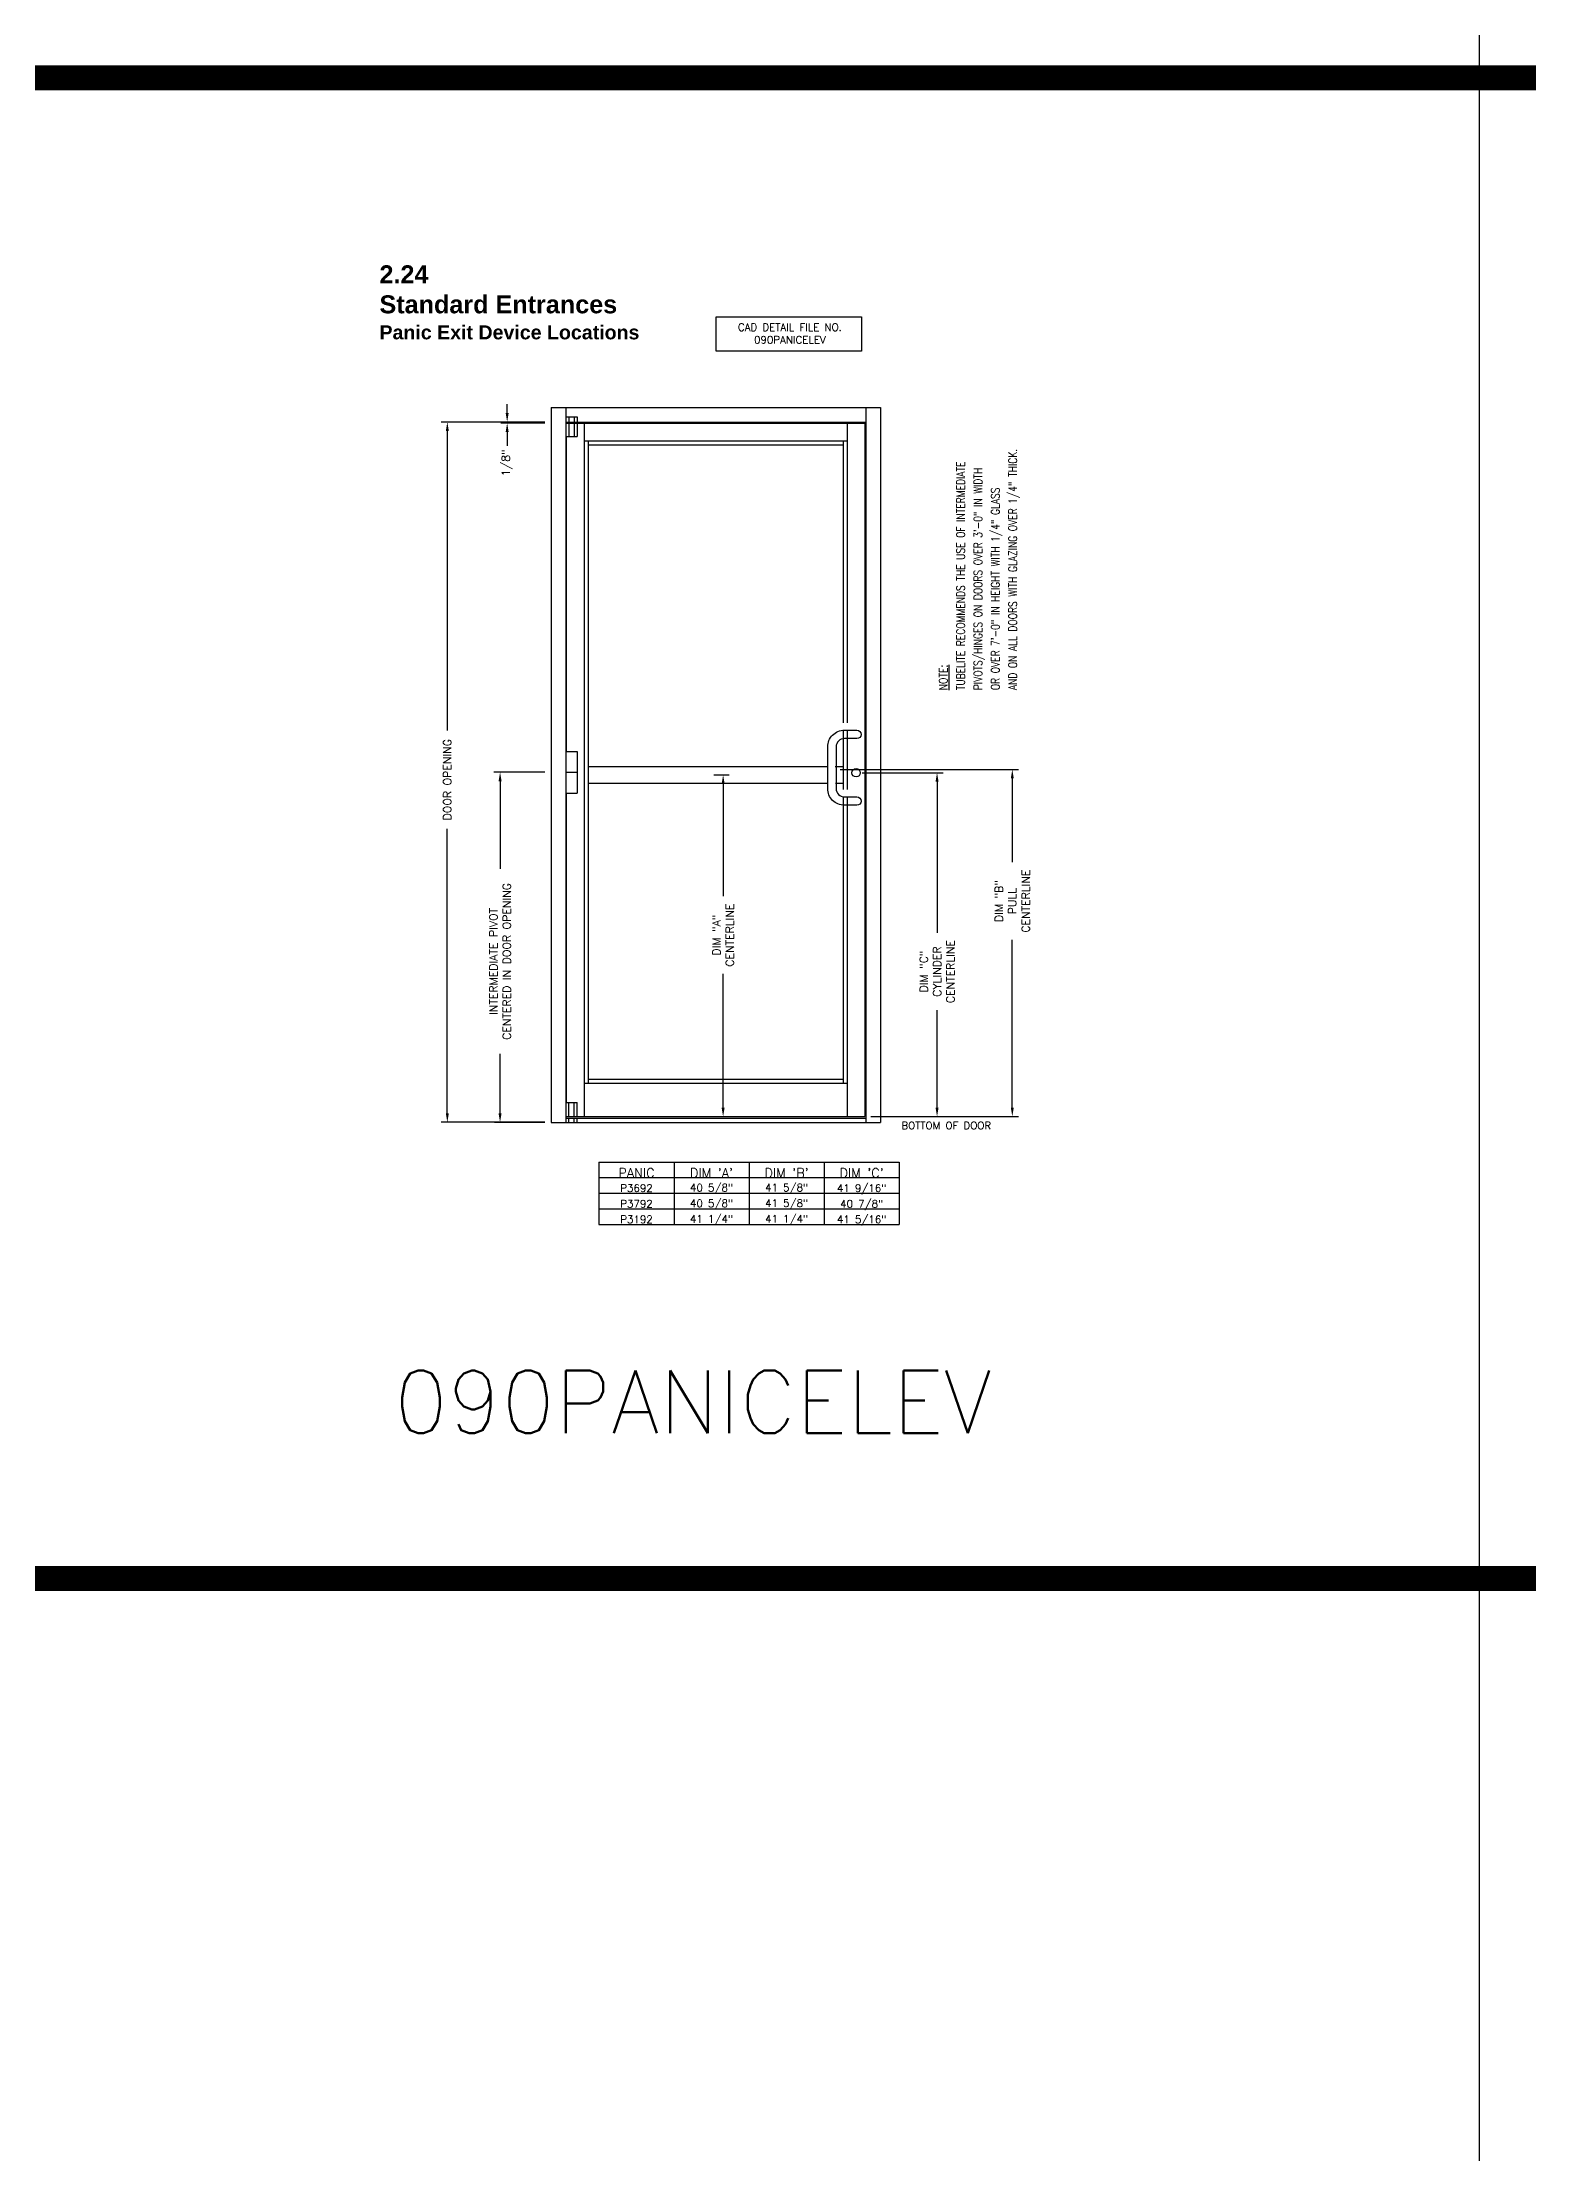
# Model space of a CAD drawing. Extents: x 0 to 130, y 0 to 90.
# Drawn here: x 44.69 to 59.54, y 24.13 to 45.24 of the extents above; entities that cross this region are included whole.
import ezdxf
from ezdxf.enums import TextEntityAlignment as Align

# ---------------------------------------------------------------- set-up
doc = ezdxf.new("R2010")
doc.units = 0
doc.header["$MEASUREMENT"] = 0
doc.header["$PDMODE"] = 3
doc.layers.get('0').update_dxf_attribs({"linetype": 'CONTINUOUS'})
doc.layers.get('DEFPOINTS').update_dxf_attribs({"linetype": 'CONTINUOUS'})
for name, color, linetype in [('R-ANNO-DIMS', 3, 'CONTINUOUS'), ('R-ANNO-TEXT', 6, 'CONTINUOUS'), ('R-OTLN', 1, 'CONTINUOUS'), ('TITLE', 7, 'CONTINUOUS')]:
    doc.layers.add(name, color=color, linetype=linetype)
doc.styles.get("Standard").update_dxf_attribs({"font": 'simplex'})
doc.dimstyles.new('1X', dxfattribs={"dimscale": 0, "dimtxt": 0.08, "dimasz": 0.09, "dimexe": 0.062, "dimexo": 0.062, "dimgap": 0.045, "dimtad": 0, "dimdec": 4, "dimzin": 4, "dimtxsty": 'STANDARD', "dimcen": 0, "dimazin": 3, "dimtp": 0.02, "dimtfac": 1, "dimtdec": 4, "dimtofl": 0, "dimtmove": 0, "dimatfit": 3, "dimtolj": 1, "dimtzin": 4})

# ---------------------------------------------------------------- blocks, each defined once
blk = doc.blocks.new('*D141')
at = {"layer": 'DEFPOINTS', "color": 0}
for p in [(49.335, 41.429), (49.775, 41.44), (49.775, 41.429)]:
    blk.add_point(p, dxfattribs=at)
at = {"layer": 'R-ANNO-DIMS', "color": 0}
for p, q in [((49.335, 41.53), (49.335, 41.62)), ((49.713, 41.44), (49.273, 41.44)), ((49.713, 41.429), (49.273, 41.429)), ((49.335, 41.339), (49.335, 41.203))]:
    blk.add_line(p, q, dxfattribs=at)
for points in [[(49.32, 41.53), (49.35, 41.53), (49.335, 41.44)], [(49.32, 41.339), (49.35, 41.339), (49.335, 41.429)]]:
    blk.add_solid(points, dxfattribs=at)
at = {"layer": 'R-ANNO-DIMS', "color": 0, "insert": (49.335, 41.032), "char_height": 0.08, "attachment_point": 5, "rotation": 90}
blk.add_mtext('\\A1;1/8"', dxfattribs=at)
blk = doc.blocks.new('*D142')
at = {"layer": 'DEFPOINTS', "color": 0}
for p in [(48.737, 41.44), (49.775, 41.44), (49.775, 34.44)]:
    blk.add_point(p, dxfattribs=at)
at = {"layer": 'R-ANNO-DIMS', "color": 0}
for p, q in [((49.713, 41.44), (48.675, 41.44)), ((48.737, 41.35), (48.737, 38.355)), ((48.737, 34.53), (48.737, 37.374)), ((49.713, 34.44), (48.675, 34.44))]:
    blk.add_line(p, q, dxfattribs=at)
for points in [[(48.722, 41.35), (48.752, 41.35), (48.737, 41.44)], [(48.722, 34.53), (48.752, 34.53), (48.737, 34.44)]]:
    blk.add_solid(points, dxfattribs=at)
at = {"layer": 'R-ANNO-DIMS', "color": 0, "insert": (48.737, 37.864), "char_height": 0.08, "attachment_point": 5, "rotation": 90}
blk.add_mtext('\\A1;DOOR OPENING', dxfattribs=at)
blk = doc.blocks.new('*D143')
at = {"layer": 'DEFPOINTS', "color": 0}
for p in [(49.264, 37.94), (49.775, 37.94), (49.775, 34.44)]:
    blk.add_point(p, dxfattribs=at)
at = {"layer": 'R-ANNO-DIMS', "color": 0}
for p, q in [((49.713, 37.94), (49.202, 37.94)), ((49.264, 37.85), (49.264, 36.973)), ((49.264, 34.53), (49.264, 35.123)), ((49.713, 34.44), (49.202, 34.44))]:
    blk.add_line(p, q, dxfattribs=at)
for points in [[(49.249, 37.85), (49.279, 37.85), (49.264, 37.94)], [(49.249, 34.53), (49.279, 34.53), (49.264, 34.44)]]:
    blk.add_solid(points, dxfattribs=at)
at = {"layer": 'R-ANNO-DIMS', "color": 0, "insert": (49.264, 36.048), "char_height": 0.08, "attachment_point": 5, "rotation": 90}
blk.add_mtext('\\A1;INTERMEDIATE PIVOT\\PCENTERED IN DOOR OPENING', dxfattribs=at)
blk = doc.blocks.new('*D139')
at = {"layer": 'DEFPOINTS', "color": 0}
for p in [(52.601, 37.967), (54.383, 37.967), (52.908, 34.498)]:
    blk.add_point(p, dxfattribs=at)
at = {"layer": 'R-ANNO-DIMS', "color": 0}
for p, q in [((52.663, 37.967), (54.445, 37.967)), ((54.383, 37.877), (54.383, 37.039)), ((54.383, 34.588), (54.383, 36.264)), ((52.97, 34.498), (54.445, 34.498))]:
    blk.add_line(p, q, dxfattribs=at)
for points in [[(54.368, 37.877), (54.398, 37.877), (54.383, 37.967)], [(54.368, 34.588), (54.398, 34.588), (54.383, 34.498)]]:
    blk.add_solid(points, dxfattribs=at)
at = {"layer": 'R-ANNO-DIMS', "color": 0, "insert": (54.383, 36.651), "char_height": 0.08, "attachment_point": 5, "rotation": 90}
blk.add_mtext('\\A1;DIM "B"\\PPULL\\PCENTERLINE', dxfattribs=at)
blk = doc.blocks.new('*D144')
at = {"layer": 'DEFPOINTS', "color": 0}
for p in [(52.822, 37.935), (53.631, 37.935), (52.91, 34.497)]:
    blk.add_point(p, dxfattribs=at)
at = {"layer": 'R-ANNO-DIMS', "color": 0}
for p, q in [((52.884, 37.935), (53.693, 37.935)), ((53.631, 37.845), (53.631, 36.335)), ((53.631, 34.587), (53.631, 35.56)), ((52.972, 34.497), (53.693, 34.497))]:
    blk.add_line(p, q, dxfattribs=at)
for points in [[(53.616, 37.845), (53.646, 37.845), (53.631, 37.935)], [(53.616, 34.587), (53.646, 34.587), (53.631, 34.497)]]:
    blk.add_solid(points, dxfattribs=at)
at = {"layer": 'R-ANNO-DIMS', "color": 0, "insert": (53.631, 35.947), "char_height": 0.08, "attachment_point": 5, "rotation": 90}
blk.add_mtext('\\A1;DIM "C"\\PCYLINDER\\PCENTERLINE', dxfattribs=at)
blk = doc.blocks.new('*D140')
at = {"layer": 'DEFPOINTS', "color": 0}
for p in [(51.338, 37.914), (51.338, 34.497), (51.493, 34.497)]:
    blk.add_point(p, dxfattribs=at)
at = {"layer": 'R-ANNO-DIMS', "color": 0}
for p, q in [((51.4, 37.914), (51.555, 37.914)), ((51.493, 37.824), (51.493, 36.699)), ((51.493, 34.587), (51.493, 35.923)), ((51.4, 34.497), (51.555, 34.497))]:
    blk.add_line(p, q, dxfattribs=at)
for points in [[(51.478, 37.824), (51.508, 37.824), (51.493, 37.914)], [(51.478, 34.587), (51.508, 34.587), (51.493, 34.497)]]:
    blk.add_solid(points, dxfattribs=at)
at = {"layer": 'R-ANNO-DIMS', "color": 0, "insert": (51.493, 36.311), "char_height": 0.08, "attachment_point": 5, "rotation": 90}
blk.add_mtext('\\A1;DIM "A"\\PCENTERLINE', dxfattribs=at)

msp = doc.modelspace()

# ---------------------------------------------------------------- linework, layer by layer
at = {"layer": 'R-ANNO-DIMS'}
msp.add_line((49.7123456, 34.4397532), (49.2076101, 34.4397532), dxfattribs=at)
at = {"layer": 'R-ANNO-TEXT'}
for p, q in [((50.2522384, 34.0432053), (50.2522384, 33.4182053)), ((50.2522384, 34.0432053), (53.2522384, 34.0432053)), ((51.0022384, 34.0432053), (51.0022384, 33.4182053)), ((51.7522384, 34.0432053), (51.7522384, 33.4182053)), ((52.5022384, 34.0432053), (52.5022384, 33.4182053)), ((53.2522384, 34.0432053), (53.2522384, 33.4182053)), ((50.2522384, 33.8869553), (53.2522384, 33.8869553)), ((50.2522384, 33.7307053), (53.2522384, 33.7307053)), ((50.2522384, 33.5744553), (53.2522384, 33.5744553)), ((50.2522384, 33.4182053), (53.2522384, 33.4182053))]:
    msp.add_line(p, q, dxfattribs=at)
msp.add_lwpolyline([(51.423736, 42.4904038), (52.875216, 42.4904038), (52.875216, 42.148341), (51.423736, 42.148341)], close=True, dxfattribs=at)
at = {"layer": 'R-OTLN'}
for p, q in [((49.7748456, 41.5855865), (53.0665123, 41.5855865)), ((49.7748456, 41.5855865), (49.7748456, 34.4397532)), ((49.9206789, 41.5855865), (49.9206789, 34.4397532)), ((52.9206789, 41.5855865), (52.9206789, 34.4397532)), ((53.0665123, 41.5855865), (53.0665123, 34.4397532)), ((49.9206789, 41.4918365), (50.0352623, 41.4918365)), ((49.9206789, 41.4397532), (52.9206789, 41.4397532)), ((49.9206789, 41.4293365), (52.9102623, 41.4293365)), ((49.9519289, 41.4918365), (49.9519289, 41.4397532)), ((49.9519289, 41.4293365), (49.9519289, 41.2939198)), ((50.0040123, 41.4918365), (50.0040123, 41.4397532)), ((50.0040123, 41.4293365), (50.0040123, 41.2939198)), ((50.0352623, 41.4918365), (50.0352623, 41.4397532)), ((50.0352623, 41.4293365), (50.0352623, 41.2939198)), ((50.1029706, 41.4293365), (50.1029706, 34.4970448)), ((52.7331789, 41.4293365), (52.7331789, 38.4345448)), ((52.9102623, 41.4293365), (52.9102623, 34.4970448)), ((49.9206789, 41.2939198), (50.0352623, 41.2939198)), ((49.9258873, 41.2939198), (49.9258873, 38.1480865)), ((50.1029706, 41.2522532), (52.7331789, 41.2522532)), ((50.1446373, 41.2522532), (50.1446373, 34.8303782)), ((50.1446373, 41.2105865), (52.6915123, 41.2105865)), ((52.6915123, 41.2522532), (52.6915123, 38.4344634)), ((52.6915123, 38.3510486), (52.6915123, 37.7680411)), ((52.7331789, 38.3512115), (52.7331789, 37.7678782)), ((49.9206789, 38.1480865), (50.0352623, 38.1480865)), ((50.0352623, 38.1480865), (50.0352623, 37.7314198)), ((50.1446373, 37.9970448), (52.5300539, 37.9970448)), ((52.6133873, 37.9970448), (52.6915123, 37.9970448)), ((49.9206789, 37.9397532), (50.0352623, 37.9397532)), ((50.1446373, 37.8303782), (52.5313611, 37.8303782)), ((52.6160334, 37.8303782), (52.6915123, 37.8303782)), ((49.9206789, 37.7314198), (50.0352623, 37.7314198)), ((49.9258873, 37.7314198), (49.9258873, 34.6376698)), ((52.6915123, 37.6846262), (52.6915123, 34.8303782)), ((52.7331789, 37.6845448), (52.7331789, 34.4970448)), ((50.1029706, 34.8303782), (52.7331789, 34.8303782)), ((50.1446373, 34.8720448), (52.6915123, 34.8720448)), ((49.9206789, 34.6376698), (50.0352623, 34.6376698)), ((49.9519289, 34.4970448), (49.9519289, 34.6376698)), ((50.0040123, 34.4970448), (50.0040123, 34.6376698)), ((50.0352623, 34.4970448), (50.0352623, 34.6376698)), ((49.7748456, 34.4397532), (53.0665123, 34.4397532)), ((49.9206789, 34.4970448), (52.9102623, 34.4970448)), ((49.9206789, 34.4814198), (52.9206789, 34.4814198)), ((49.9206789, 34.4397532), (50.0352623, 34.4397532)), ((49.9519289, 34.4397532), (49.9519289, 34.4814198)), ((50.0040123, 34.4397532), (50.0040123, 34.4814198)), ((50.0352623, 34.4397532), (50.0352623, 34.4814198))]:
    msp.add_line(p, q, dxfattribs=at)
msp.add_lwpolyline([(52.621306, 37.7760112, 0.4142135624), (52.7046393, 37.6926779), (52.8296393, 37.6926779, -1), (52.8296393, 37.6093445), (52.7046393, 37.6093445, -0.4142135624), (52.5379727, 37.7760112), (52.5379727, 38.1926779, -0.4142135624), (52.7046393, 38.3593445), (52.8296393, 38.3593445, -1), (52.8296393, 38.2760112), (52.7046393, 38.2760112, 0.4142135624), (52.621306, 38.1926779)], format="xyb", close=True, dxfattribs=at)
msp.add_circle((52.8217206, 37.9345448), 0.0416667, dxfattribs=at)
at = {"layer": 'TITLE'}
msp.add_line((59.0492749, 89.8789502), (59.0492749, 14.8789502), dxfattribs=at)
at = {"layer": 'TITLE', "const_width": 0.25}
for points in [[(0.25, 44.8789502), (122.9080005, 44.8789502)], [(0.25, 29.8789502), (122.9080005, 29.8789502)]]:
    msp.add_lwpolyline(points, dxfattribs=at)

# ---------------------------------------------------------------- texts
msp.add_text('090PANICELEV', height=0.625).set_placement((48.2053581, 31.3328695))
at = {"layer": 'R-ANNO-TEXT', "width": 0.8}
for s, height, p in [('AND ON ALL DOORS WITH GLAZING OVER 1/4" THICK.', 0.083333333, (54.4289352, 38.7596172)), ('TUBELITE RECOMMENDS THE USE OF INTERMEDIATE', 0.083333333, (53.9081019, 38.7596172)), ('PIVOTS/HINGES ON DOORS OVER 3\'-0" IN WIDTH', 0.083333333, (54.081713, 38.7596172)), ('OR OVER 7\'-0" IN HEIGHT WITH 1/4" GLASS', 0.083333333, (54.2553241, 38.7596172)), ('%%UNOTE:', 0.08333333, (53.7344908, 38.7596172))]:
    msp.add_text(s, height=height, rotation=90, dxfattribs=at).set_placement(p)
at = {"layer": 'R-ANNO-TEXT'}
for s, height, p in [('BOTTOM OF DOOR', 0.075, (53.7228302, 34.3704881)), ('PANIC', 0.09375, (50.6272384, 33.8869553)), ('P3692', 0.075, (50.6272384, 33.7446932)), ('40 5/8"', 0.075, (51.3772384, 33.7488132)), ("DIM 'A'", 0.09375, (51.3772384, 33.8869553)), ('41 5/8"', 0.075, (52.1272384, 33.7500405)), ("DIM 'B'", 0.09375, (52.1272384, 33.8869553)), ('41 9/16"', 0.075, (52.8772384, 33.7445162)), ("DIM 'C'", 0.09375, (52.8772384, 33.8869553)), ('P3792', 0.075, (50.6272384, 33.5884432)), ('40 5/8"', 0.075, (51.3772384, 33.5925632)), ('41 5/8"', 0.075, (52.1272384, 33.5937905)), ('40 7/8"', 0.075, (52.8772384, 33.5882662)), ('P3192', 0.075, (50.6272384, 33.4321932)), ('41 1/4"', 0.075, (51.3772384, 33.4363132)), ('41 1/4"', 0.075, (52.1272384, 33.4375405)), ('41 5/16"', 0.075, (52.8772384, 33.4320162))]:
    msp.add_text(s, height=height, dxfattribs=at).set_placement(p, align=Align.CENTER)
at = {"layer": 'R-ANNO-TEXT', "insert": (52.1604183, 42.4248211), "char_height": 0.075, "width": 1.875, "attachment_point": 2}
msp.add_mtext('CAD DETAIL FILE NO.\\P090PANICELEV', dxfattribs=at)
at = {"layer": 'TITLE', "insert": (48.0590682, 43.0066336, 6.2106922), "char_height": 0.18, "width": 7.44, "attachment_point": 1}
msp.add_mtext('{\\fArial|b1|i0|c0|p34;2.24\\PStandard Entrances\\P\\H0.7778x;Panic Exit Device Locations}', dxfattribs=at)

# ---------------------------------------------------------------- dimensions: what is measured, and where the dimension line sits
at = {"layer": 'R-ANNO-DIMS'}
for base, p1, p2, text, picture, middle in [((49.3347169, 41.4293365), (49.7748456, 41.4397532), (49.7748456, 41.4293365), '1/8"', '*D141', (49.3347169, 41.0323365)), ((48.737284, 41.4397532), (49.7748456, 34.4397532), (49.7748456, 41.4397532), 'DOOR OPENING', '*D142', (48.737284, 37.8644986)), ((49.263558, 37.9397532), (49.7748456, 34.4397532), (49.7748456, 37.9397532), 'INTERMEDIATE PIVOT\\PCENTERED IN DOOR OPENING', '*D143', (49.263558, 36.0476184)), ((51.4934897, 34.4970448), (51.3379992, 37.9137115), (51.3379992, 34.4970448), 'DIM "A"\\PCENTERLINE', '*D140', (51.4934897, 36.3110887)), ((54.3826561, 37.966509), (52.9082248, 34.4976299), (52.6009331, 37.966509), 'DIM "B"\\PPULL\\PCENTERLINE', '*D139', (54.3826561, 36.6514802)), ((53.6311471, 37.9345448), (52.9102623, 34.4970448), (52.8217206, 37.9345448), 'DIM "C"\\PCYLINDER\\PCENTERLINE', '*D144', (53.6311471, 35.9474467))]:
    dim = msp.add_linear_dim(base=base, p1=p1, p2=p2, angle=90, text=text, dimstyle='1X', override={"dimscale": 1, "dimpost": '"'}, dxfattribs=at)
    dim.commit()
    dim.dimension.update_dxf_attribs({"geometry": picture, "text_midpoint": middle, "dimtype": 160})

doc.saveas('drawing.dxf')
